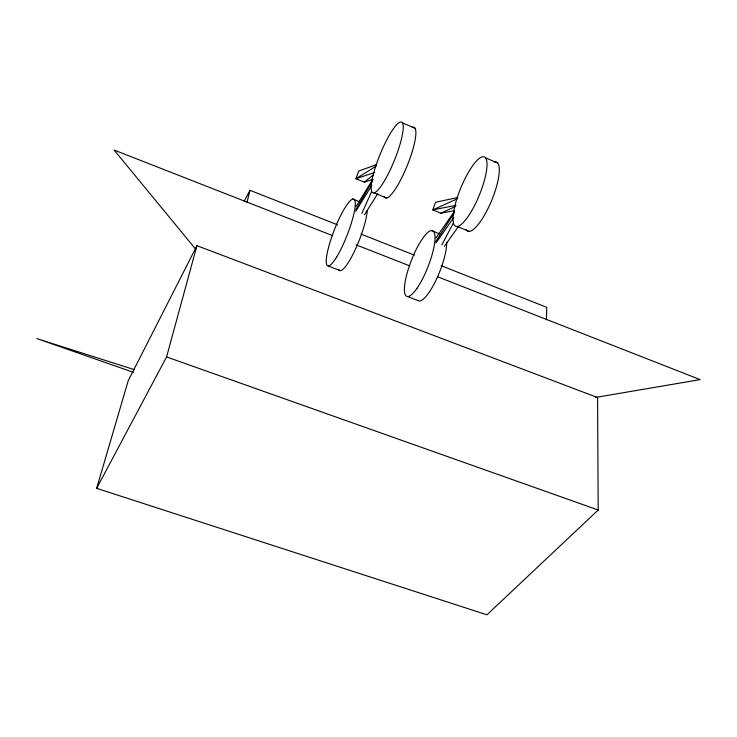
<?xml version="1.0" encoding="UTF-8"?>
<svg xmlns="http://www.w3.org/2000/svg" width="737" height="737" viewBox="0 0 737 737"><rect width="100%" height="100%" fill="white"/><g stroke="black" fill="none" stroke-linecap="round" stroke-linejoin="round"><path stroke-width="1.11" d="M546.412 319.876L546.771 307.347L441.076 265.661M247.015 202.417L249.981 190.303L337.528 224.822M96.658 488.336L166.58 356.938L196.936 245.679L597.578 397.556L598.186 510.013L486.954 614.805L96.658 488.336L128.164 380.863L196.936 245.679M361.83 213.38L371.641 191.611M441.841 244.914L453.531 222.685M244.196 201.265L249.981 190.303M355.851 209.75L372.563 180.851M356.091 206.397L372.802 179.358M355.713 211.344L371.872 185.282M364.428 214.826L377.722 193.684M435.76 241.644L454.278 212.864M435.917 237.968L454.305 211.62M435.935 242.97L453.734 217.581M444.374 246.333L458.322 226.683M376.681 164.609L358.772 170.993L355.953 178.741L364.327 182.14L373.65 174.733M376.091 166.12L355.953 178.741L374.755 172.421M457.806 197.488L435.549 202.26L432.803 209.898L440.91 213.186L455.254 206.563M457.18 198.833L432.803 209.898L456.037 205.319M364.327 182.14L372.876 179.413M440.91 213.186L454.425 210.681M595.441 397.455L700.15 379.619L437.667 276.799M133.987 369.541L36.85 338.596L133.489 372.351M166.58 356.938L598.186 510.013M328.306 266.029L340.291 270.645M407.579 296.56L419.178 301.028A35.21 9.185 -68.5 0 0 436.507 279.157A35.21 9.185 -68.5 0 0 446.723 242.261M332.673 235.665L114.115 150.044L195.71 249.217M356.247 244.896L409.809 265.882M361.01 234.09L414.387 255.14M352.793 199.045L359.72 201.827M431.385 230.561L439.749 233.915M374.046 192.91L386.63 197.986M457.226 226.508L469.377 231.418M402.448 122.895A38.195 7.748 -67.9 0 1 383.848 181.818A38.195 7.748 -67.9 0 1 375.271 167.667A38.195 7.748 -67.9 0 1 402.448 122.895L415.023 128.192M485.572 157.893A37.541 9.94 -67.6 0 1 468.29 216.227A37.541 9.94 -67.6 0 1 456.24 200.796A37.541 9.94 -67.6 0 1 485.572 157.893L497.715 163.006M494.287 161.956A37.44 10.254 -67.5 0 1 491.625 200.519A37.44 10.254 -67.5 0 1 466.217 229.76M367.275 210.496A35.791 7.223 -68.7 0 1 354.433 251.326A35.791 7.223 -68.7 0 1 338.817 269.788M412.296 127.437A38.094 8.079 -67.9 0 1 407.202 165.696A38.094 8.079 -67.9 0 1 384.17 196.604M417.16 288.066A35.293 8.899 -68.6 0 0 434.084 232.146A35.293 8.899 -68.6 0 0 407.902 270.442A35.293 8.899 -68.6 0 0 417.16 288.066M336.735 256.863A35.873 6.919 -68.7 0 0 354.856 200.381A35.873 6.919 -68.7 0 0 330.646 240.28A35.873 6.919 -68.7 0 0 336.735 256.863"/></g></svg>
